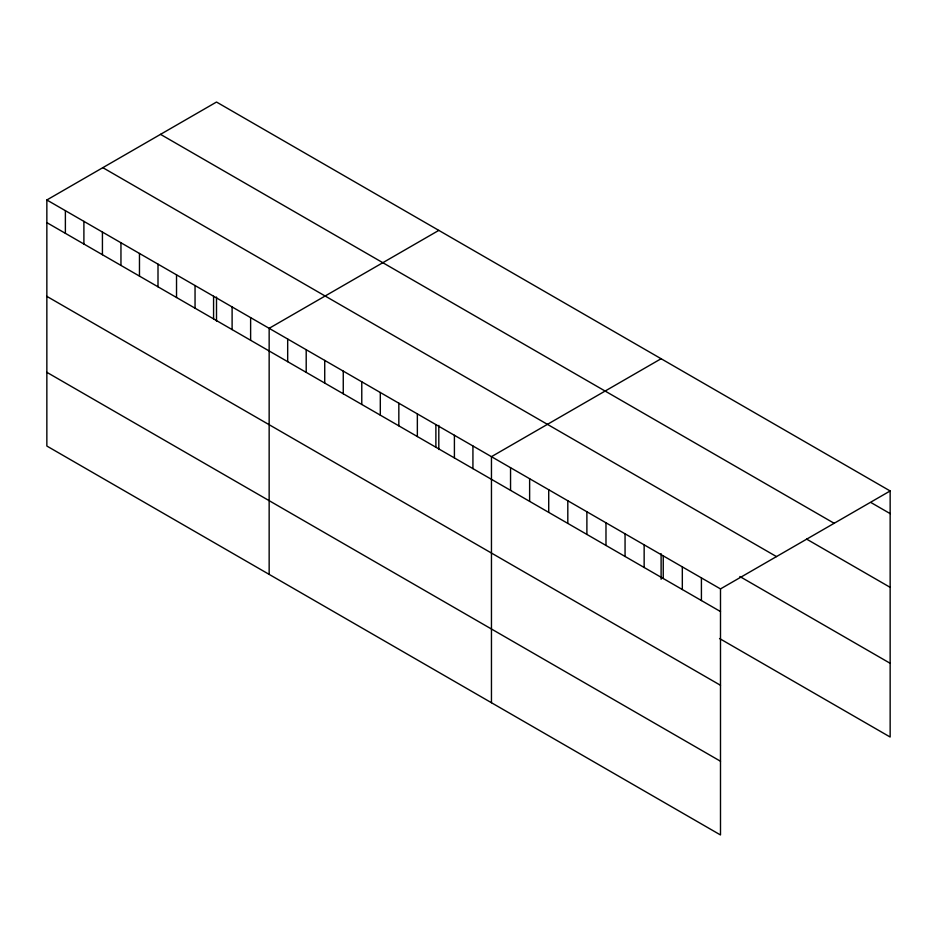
<?xml version="1.0" encoding="UTF-8"?>
<svg xmlns="http://www.w3.org/2000/svg" width="937" height="937" viewBox="0 0 937 937"><rect width="100%" height="100%" fill="white"/><g stroke="black" fill="none" stroke-linecap="round" stroke-linejoin="round"><path stroke-width="1.41" d="M46.85 199.979L720.494 588.916L720.494 834.961L46.85 446.035L46.85 199.979L216.506 102.039L890.15 490.965L890.15 737.021L719.557 638.53M438.809 230.385L269.153 328.325L269.153 574.381M661.112 358.73L491.457 456.67L491.457 702.727M720.494 588.916L890.15 490.965M871.059 502.595L890.15 513.617M160.52 134.354L834.164 523.291M806.64 539.126L890.15 587.335M102.836 167.664L776.48 556.59M739.843 576.513L890.15 663.291M46.85 222.631L720.494 611.556M46.85 296.361L720.494 685.287M46.85 372.317L720.494 761.242M701.415 577.895L701.415 600.547M682.323 566.873L682.323 589.525M663.244 555.852L663.244 578.504M661.112 553.744L661.112 579.265M644.152 544.83L644.152 567.482M625.061 533.809L625.061 556.461M605.981 522.799L605.981 545.439M586.89 511.778L586.89 534.43M567.81 500.756L567.81 523.408M548.719 489.735L548.719 512.387M529.628 478.713L529.628 501.365M510.548 467.692L510.548 490.344M472.927 445.977L472.927 468.629M454.41 435.283L454.41 457.935M438.809 425.398L438.809 449.502M435.881 424.59L435.881 447.242M417.352 413.896L417.352 436.548M398.834 403.203L398.834 425.843M380.305 392.498L380.305 415.15M361.776 381.804L361.776 404.456M343.258 371.111L343.258 393.763M324.729 360.417L324.729 383.069M306.2 349.724L306.2 372.376M287.682 339.03L287.682 361.67M250.624 317.631L250.624 340.283M232.107 306.938L232.107 329.59M216.506 297.052L216.506 321.157M213.577 296.244L213.577 318.896M195.048 285.551L195.048 308.203M176.531 274.857L176.531 297.498M158.002 264.152L158.002 286.804M139.472 253.458L139.472 276.11M120.955 242.765L120.955 265.417M102.426 232.071L102.426 254.723M83.897 221.378L83.897 244.03M65.379 210.684L65.379 233.325"/></g></svg>
